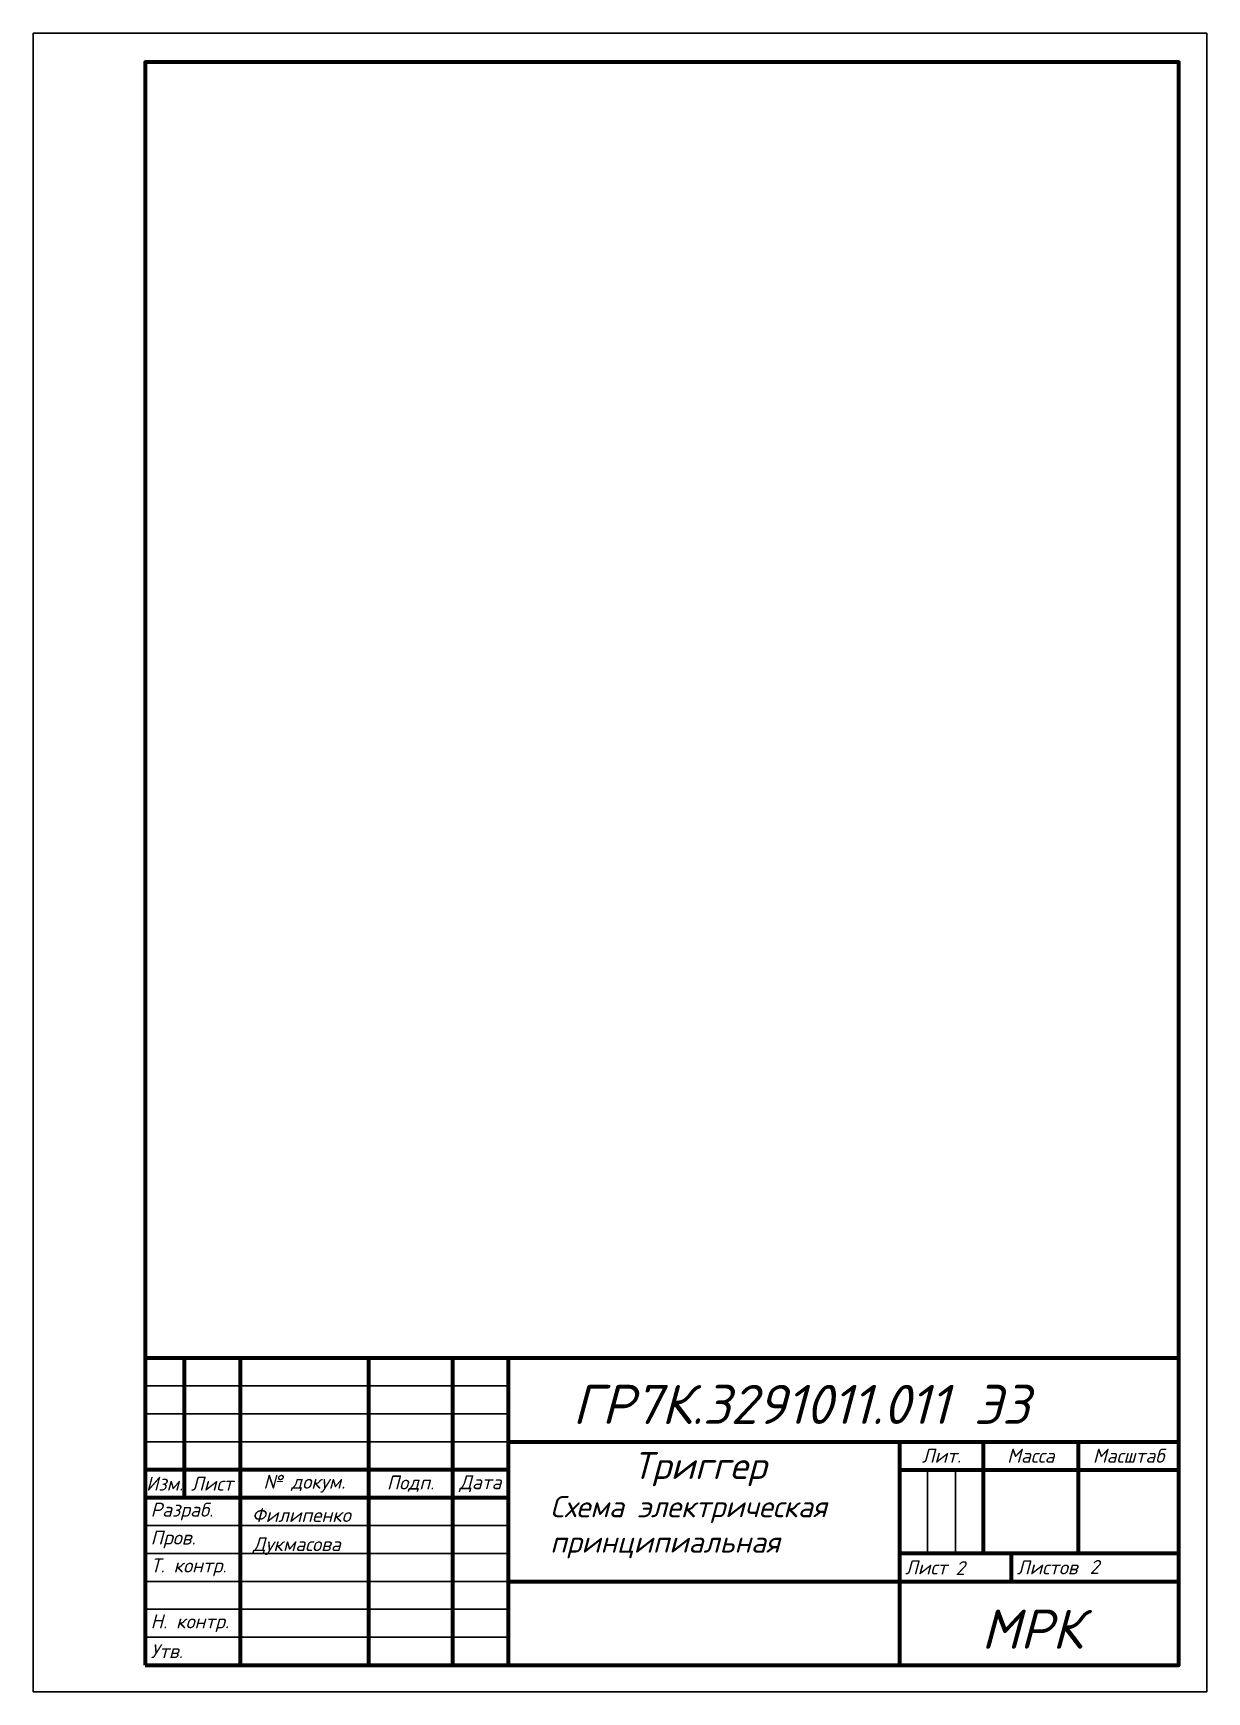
# Model space of a CAD drawing. Header units: millimetres. Extents: x 19 to 9310, y -3126 to 6.
# Drawn here: x 4428.5 to 4638.5, y -2753 to -2456 of the extents above; entities that cross this region are included whole.
import ezdxf

# ---------------------------------------------------------------- set-up
doc = ezdxf.new("R2010")
doc.units = ezdxf.units.MM
doc.layers.get('0').update_dxf_attribs({"lineweight": 80})
doc.layers.add('2-тонкие', color=141, linetype='Continuous', lineweight=30)
doc.styles.get("Standard").update_dxf_attribs({"font": 'isocpeui.ttf'})
doc.styles.add('Мой', font='isocpeui.ttf')

# ---------------------------------------------------------------- blocks, each defined once
blk = doc.blocks.new('Штамп')
at = {"lineweight": 80}
for p, q in [((0, 55), (185, 55)), ((7, 55), (7, 30)), ((17, 55), (17, 0)), ((40, 55), (40, 0)), ((55, 55), (55, 0)), ((65, 55), (65, 0)), ((65, 40), (185, 40)), ((135, 40), (135, 0)), ((150, 40), (150, 20)), ((167, 40), (167, 20)), ((65, 35), (0, 35)), ((135, 35), (185, 35)), ((0, 30), (65, 30)), ((185, 20), (135, 20)), ((155, 20), (155, 15)), ((65, 15), (185, 15))]:
    blk.add_line(p, q, dxfattribs=at)
blk.add_lwpolyline([(0, 0), (185, 0), (185, 287), (0, 287)], close=True, dxfattribs=at)
at = {"layer": '2-тонкие', "color": 7}
for p, q in [((0, 50), (65, 50)), ((0, 45), (65, 45)), ((0, 40), (65, 40)), ((140, 35), (140, 20)), ((145, 35), (145, 20)), ((0, 25), (65, 25)), ((0, 20), (65, 20)), ((0, 15), (65, 15)), ((0, 10), (65, 10)), ((0, 5), (65, 5))]:
    blk.add_line(p, q, dxfattribs=at)
at = {"char_height": 2.5}
for s, width, insert, attachment_point in [('Лит.', 15, (142.5, 37.5), 5), ('Масса', 17, (158.5, 37.5), 5), ('Масштаб', 18, (176, 37.5), 5), ('Изм.', 7, (3.5, 32.5), 5), ('Лист', 10, (12, 32.5), 5), ('№ докум.', 23, (28.5, 32.5), 5), ('Подп.', 15, (47.5, 32.5), 5), ('Дата', 10, (60, 32.5), 5), ('\\pi1;Разраб.', 17, (0, 27.5), 4), ('\\pi1;Пров.', 17, (0, 22.5), 4), ('\\pi1;Т. контр.', 17, (0, 17.5), 4), ('\\pi1;Лист', 20, (135, 17.5), 4), ('\\pi1;Листов', 30, (155, 17.5), 4), ('\\pi1;Н. контр.', 17, (0, 7.5), 4), ('\\pi1;Утв.', 17, (0, 2.5), 4)]:
    blk.add_mtext_dynamic_manual_height_columns(s, width=width, gutter_width=12.5, heights=[0], dxfattribs=dict(at, insert=insert, attachment_point=attachment_point))

msp = doc.modelspace()

# ---------------------------------------------------------------- linework, layer by layer
at = {"layer": '2-тонкие', "color": 7}
msp.add_lwpolyline([(4428.47, -2752.99), (4638.47, -2752.99), (4638.47, -2455.99), (4428.47, -2455.99)], close=True, dxfattribs=at)

# ---------------------------------------------------------------- block references
msp.add_blockref('Штамп', (4448.48, -2748.21))

# ---------------------------------------------------------------- texts
at = {"attachment_point": 1, "style": 'Мой'}
for s, width, insert, char_height in [('ГР7К.3291011.011 Э3', 101.8586, (4524.98, -2698.02), 7), ('       Триггер', 73.2474, (4514.4, -2710.08), 4.8), ('Схема электрическая принципиальная', 56.7693, (4520.97, -2717.93), 3.8), ('2', 3.9827, (4617.51, -2729.38), 2.5), ('2', 3.3989, (4593.48, -2729.59), 2.5), ('МРК', 21, (4598.14, -2738.27), 7)]:
    msp.add_mtext_dynamic_manual_height_columns(s, width=width, gutter_width=12.5, heights=[0], dxfattribs=dict(at, insert=insert, char_height=char_height))
at = {"char_height": 2.5, "attachment_point": 1, "style": 'Мой'}
for s, insert in [('Филипенко', (4467.59, -2720.08)), ('Дукмасова', (4467.76, -2725.3))]:
    msp.add_mtext(s, dxfattribs=dict(at, insert=insert))

doc.saveas('drawing.dxf')
